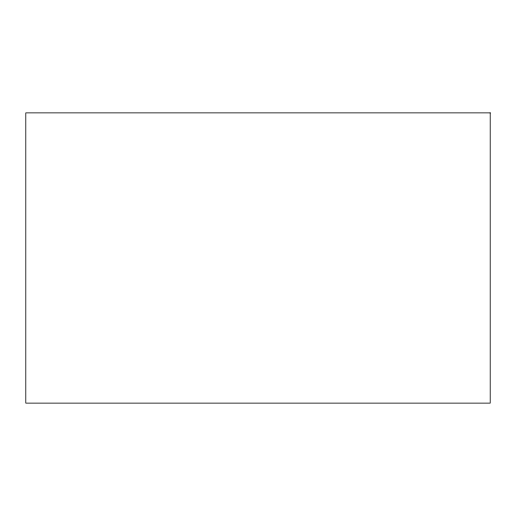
<?xml version="1.0" encoding="UTF-8"?>
<svg xmlns="http://www.w3.org/2000/svg" width="516" height="516" viewBox="0 0 516 516"><rect width="100%" height="100%" fill="white"/><g stroke="black" fill="none" stroke-linecap="round" stroke-linejoin="round"><path stroke-width="0.77" d="M490.2 112.875L25.8 112.875L25.8 403.125L490.2 403.125L490.2 112.875"/></g></svg>
